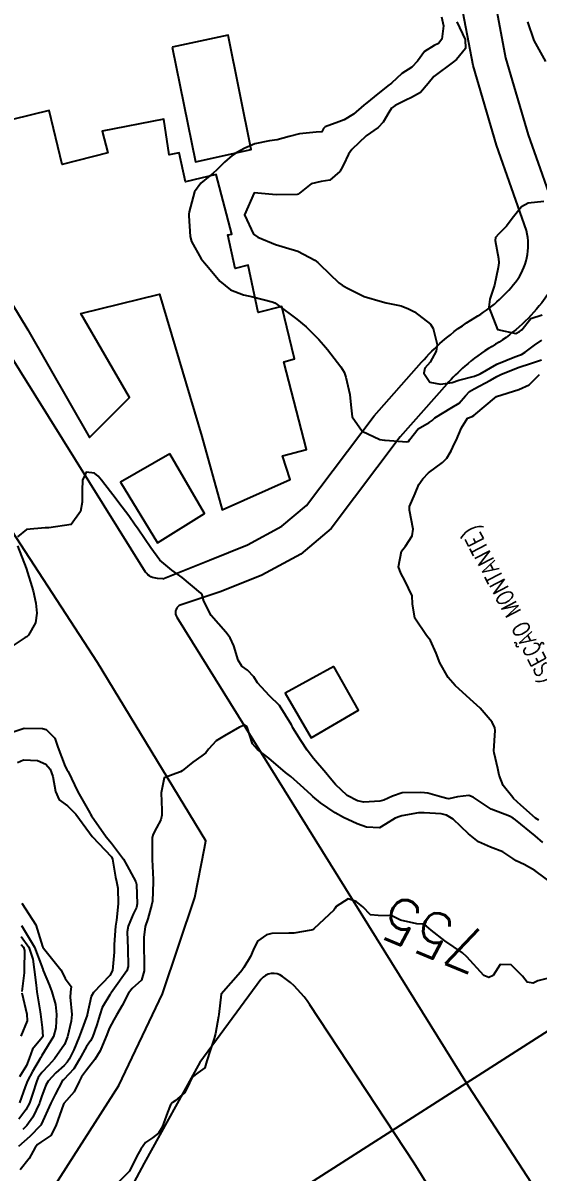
# Model space of a CAD drawing. Header units: metres. Extents: x 318500 to 325275, y 7408834 to 7428799.
# Drawn here: x 322081.3 to 322127.5, y 7422269.3 to 7422372.5 of the extents above; entities that cross this region are included whole.
import ezdxf
from ezdxf.enums import TextEntityAlignment as Align

# ---------------------------------------------------------------- set-up
doc = ezdxf.new("R2010")
doc.units = ezdxf.units.M
doc.header["$MEASUREMENT"] = 0
doc.layers.add('_TEXTO_CONGELA', color=45, linetype='Continuous', plot=False)
for name, color, linetype in [('BUEIRO', 151, 'Continuous'), ('Cotas', 45, 'Continuous'), ('Curvas de Nivel 1m', 11, 'Continuous'), ('Curvas de Nivel 5m', 15, 'Continuous'), ('Edificações', 30, 'Continuous'), ('Vias Primárias', 230, 'Continuous'), ('Vias Secundárias', 230, 'Continuous')]:
    doc.layers.add(name, color=color, linetype=linetype)
doc.styles.add('ROMANS', font='romans', dxfattribs={"height": 0.2})
doc.styles.add('Style-STANDARD', font='STANDARD.shx')

msp = doc.modelspace()

# ---------------------------------------------------------------- linework, layer by layer
at = {"layer": '_TEXTO_CONGELA'}
msp.add_line((321755.82, 7422043.59), (322157.48, 7422300.57), dxfattribs=at)
at = {"layer": 'Curvas de Nivel 1m', "flags": 128}
for points, elevation in [([(322118.86, 7422373.02), (322119.05, 7422372.22), (322118.89, 7422371.02), (322118.6, 7422370.65), (322118.22, 7422370.46), (322117.33, 7422369.93), (322116.71, 7422369.05), (322116.19, 7422368.51), (322115.31, 7422367.94), (322114.37, 7422367.08), (322114.27, 7422366.99), (322114.18, 7422366.92), (322113.14, 7422366.12), (322112.15, 7422365.32), (322112.03, 7422365.23), (322111.9, 7422365.11), (322110.97, 7422364.29), (322110.13, 7422363.79), (322109.66, 7422363.61), (322108.42, 7422363.16), (322108.27, 7422363), (322108.12, 7422362.7), (322107.61, 7422362.66), (322106.11, 7422362.53), (322105.19, 7422362.28), (322104.11, 7422362), (322103.43, 7422361.9), (322102.1, 7422361.63), (322101.21, 7422361.25), (322100.5, 7422360.86), (322100.09, 7422360.58), (322099.38, 7422359.98), (322098.69, 7422359.29), (322098.37, 7422359), (322098.06, 7422358.76), (322097.26, 7422358.09), (322096.69, 7422357.31), (322096.23, 7422355.52), (322096.2, 7422355.32), (322096.18, 7422355.15), (322096.31, 7422353.32), (322096.44, 7422352.86), (322097.29, 7422351.3), (322097.6, 7422350.94), (322097.95, 7422350.53), (322098.98, 7422349.28), (322099.93, 7422348.52), (322101.11, 7422348.06), (322101.92, 7422347.9), (322103.68, 7422347.45), (322103.91, 7422347.35), (322104.12, 7422347.21), (322105.89, 7422345.87), (322106.72, 7422345.18), (322107.31, 7422344.6), (322107.87, 7422344.05), (322108.28, 7422343.58), (322108.62, 7422343.15), (322109.84, 7422341.6), (322110.12, 7422341.13), (322110.28, 7422340.67), (322110.65, 7422339.12), (322110.72, 7422338.19), (322110.85, 7422337.12), (322111.76, 7422335.82), (322113.33, 7422335.09), (322113.75, 7422335.03), (322113.8, 7422335.03), (322115.75, 7422334.87), (322115.89, 7422334.91), (322116, 7422335.05), (322116.78, 7422336.03), (322117.77, 7422336.6), (322118.02, 7422336.78), (322118.28, 7422337.02), (322119.79, 7422337.95), (322120.46, 7422338.33), (322121.03, 7422338.99), (322121.39, 7422339.4), (322121.81, 7422339.63), (322123.27, 7422340.41), (322123.83, 7422340.73), (322124.26, 7422340.94), (322125.84, 7422341.56), (322126.86, 7422341.9), (322127.85, 7422342.23)], 757), ([(322120.25, 7422372.59), (322120.99, 7422370.99), (322121.01, 7422370.2), (322120.2, 7422369.19), (322120.09, 7422369.11), (322119.94, 7422369), (322118.19, 7422367.66), (322117.66, 7422367.04), (322116.99, 7422366.23), (322116.16, 7422365.79), (322115.66, 7422365.56), (322114.72, 7422365.07), (322114.38, 7422364.84), (322114.14, 7422364.43), (322113.64, 7422363.58), (322113.17, 7422363.09), (322112.11, 7422362.33), (322110.81, 7422361.13), (322110.53, 7422360.7), (322110.08, 7422359.75), (322109.87, 7422359.35), (322109.74, 7422359.14), (322108.84, 7422358.37), (322108.06, 7422358.23), (322107.18, 7422358.04), (322106.13, 7422357.19), (322106.04, 7422357.1), (322105.92, 7422357.07), (322104.04, 7422357.04), (322102.04, 7422357.24), (322101.19, 7422355.25), (322101.99, 7422353.5), (322102.38, 7422353.24), (322103.98, 7422352.58), (322104.87, 7422352.31), (322105.97, 7422352), (322107.5, 7422351.17), (322107.77, 7422350.97), (322107.96, 7422350.8), (322109.66, 7422349.14), (322109.94, 7422348.95), (322110.36, 7422348.71), (322111.92, 7422347.92), (322113.57, 7422347.43), (322113.91, 7422347.36), (322115.24, 7422347.07), (322115.91, 7422346.82), (322116.43, 7422346.53), (322117.89, 7422345.42), (322118.12, 7422345.03), (322118.47, 7422343.62), (322118.4, 7422343.02), (322117.84, 7422342.01), (322117.38, 7422341.49), (322117.27, 7422341.04), (322117.82, 7422340.22), (322118.78, 7422340.05), (322119.82, 7422340.21), (322120.41, 7422340.4), (322121.83, 7422340.76), (322122.35, 7422340.97), (322123.84, 7422341.85), (322125.44, 7422342.51), (322125.86, 7422342.65), (322126.05, 7422342.72), (322126.38, 7422342.91), (322127.22, 7422343.56), (322127.87, 7422343.99)], 756), ([(322127.59, 7422300.89), (322127.3, 7422301.08), (322125.99, 7422302.24), (322125.33, 7422302.85), (322125.26, 7422302.92), (322124.4, 7422304), (322124.04, 7422304.94), (322123.93, 7422305.52), (322123.59, 7422306.95), (322123.57, 7422307.13), (322123.68, 7422308.95), (322123.66, 7422309.19), (322123.42, 7422309.71), (322122.35, 7422310.96), (322121.44, 7422311.75), (322120.09, 7422312.99), (322119.47, 7422313.71), (322118.71, 7422315.01), (322118.38, 7422315.89), (322117.87, 7422317.02), (322117.52, 7422317.49), (322116.46, 7422319.04), (322116.27, 7422320.33), (322116.23, 7422321.04), (322115.58, 7422322.43), (322115.23, 7422323.06), (322115.01, 7422323.65), (322115.28, 7422325.06), (322115.62, 7422325.5), (322116.24, 7422326.43), (322116.33, 7422327.04), (322115.99, 7422328.72), (322116, 7422329.05), (322116.49, 7422330.24), (322116.84, 7422331.04), (322117.2, 7422331.54), (322117.71, 7422332.08), (322118.95, 7422333.01), (322119.34, 7422333.39), (322119.74, 7422334.06), (322120.02, 7422334.73), (322120.17, 7422335), (322120.65, 7422336.11), (322121.19, 7422336.99), (322121.62, 7422337.14), (322121.78, 7422337.22), (322123.8, 7422338.95), (322125.81, 7422339.58), (322126.74, 7422339.99), (322127.66, 7422340.9)], 758), ([(322127.96, 7422298.88), (322127.28, 7422299.5), (322125.51, 7422300.92), (322125.3, 7422301.07), (322124.98, 7422301.25), (322123.31, 7422301.87), (322121.72, 7422302.97), (322121.33, 7422303.12), (322120.31, 7422302.99), (322119.51, 7422302.81), (322119.33, 7422302.84), (322118.68, 7422303.01), (322117.63, 7422303.32), (322117.33, 7422303.36), (322116.99, 7422303.38), (322115.33, 7422303.35), (322114.47, 7422303.06), (322113.7, 7422302.7), (322113.32, 7422302.6), (322111.9, 7422302.52), (322111.32, 7422302.63), (322110.4, 7422303.12), (322109.34, 7422304.09), (322108.87, 7422304.66), (322108.49, 7422305.14), (322107.37, 7422306.44), (322106.8, 7422307.17), (322106.25, 7422308.04), (322105.53, 7422309.19), (322105.48, 7422309.27), (322105.4, 7422309.47), (322104.34, 7422311.2), (322103.44, 7422312.05), (322102.35, 7422313.23), (322102.01, 7422313.78), (322101.47, 7422314.35), (322100.96, 7422314.73), (322100.62, 7422315.25), (322100.22, 7422316.54), (322099.91, 7422317.26), (322099.52, 7422317.79), (322098.18, 7422319.28), (322097.55, 7422320.57), (322097.39, 7422321.12), (322097.26, 7422321.29), (322095.58, 7422322.69), (322094.65, 7422323.33), (322093.6, 7422324.24), (322092.78, 7422325.36), (322091.64, 7422327.04), (322091.49, 7422327.22), (322091.38, 7422327.37), (322090.81, 7422328.22), (322089.91, 7422329.4), (322089.67, 7422329.71), (322088.35, 7422331.42), (322088.06, 7422331.78), (322087.71, 7422332.06), (322086.99, 7422332.15), (322086.65, 7422331.44), (322086.62, 7422330.51), (322086.62, 7422329.44), (322086.48, 7422328.62), (322085.64, 7422327.45), (322083.64, 7422327.14), (322083.3, 7422327.15), (322081.63, 7422326.99), (322080.81, 7422326.34)], 757), ([(322080.82, 7422325.52), (322081.59, 7422323.51), (322082.21, 7422321.5), (322082.45, 7422320.39), (322082.54, 7422319.49), (322082.42, 7422318.6), (322081.79, 7422317.51), (322081.64, 7422317.37), (322081.51, 7422317.29), (322080.43, 7422316.58)], 757), ([(322080.17, 7422308.75), (322081.4, 7422309.17), (322083.05, 7422309.14), (322083.4, 7422309.05), (322084.17, 7422308.25), (322084.42, 7422307.46), (322085.1, 7422305.71), (322085.25, 7422305.45), (322085.35, 7422305.28), (322086.22, 7422303.44), (322087.3, 7422301.55), (322087.35, 7422301.48), (322087.37, 7422301.43), (322087.45, 7422301.27), (322088.78, 7422299.41), (322089.26, 7422298.82), (322090.33, 7422297.38), (322090.65, 7422296.79), (322091.22, 7422295.75), (322091.42, 7422295.37), (322091.48, 7422295.11), (322091.56, 7422293.37), (322091.5, 7422293.06), (322091.18, 7422292.44), (322090.74, 7422291.38), (322090.67, 7422290.88), (322090.71, 7422289.38), (322090.75, 7422287.75), (322090.63, 7422287.38), (322089.52, 7422285.82), (322089.21, 7422285.4), (322089.16, 7422285.33), (322089.09, 7422285.21), (322088.42, 7422284.06), (322088.19, 7422283.41), (322087.93, 7422282.53), (322087.54, 7422281.41), (322087.37, 7422281.07), (322087.02, 7422280.56), (322086.39, 7422279.43), (322085.87, 7422278.56), (322084.98, 7422277.62), (322084.89, 7422277.54), (322084.82, 7422277.45), (322084.18, 7422276.25), (322083.81, 7422275.47), (322082.93, 7422273.57), (322082.9, 7422273.51), (322082.88, 7422273.48), (322081.92, 7422272.48), (322080.9, 7422271.6)], 757), ([(322129.09, 7422295.01), (322127.24, 7422296.37), (322126.28, 7422296.9), (322125.58, 7422297.24), (322125.26, 7422297.46), (322124.37, 7422298.04), (322123.27, 7422298.47), (322122.2, 7422298.96), (322121.28, 7422299.67), (322119.9, 7422300.99), (322119.31, 7422301.35), (322118.85, 7422301.46), (322117.31, 7422301.56), (322116.79, 7422301.55), (322115.3, 7422301.27), (322115.13, 7422301.22), (322114.7, 7422301.06), (322113.84, 7422300.53), (322113.29, 7422300.21), (322112.13, 7422300.26), (322111.29, 7422300.56), (322110.07, 7422301.12), (322109.31, 7422301.55), (322108.02, 7422302.45), (322107.33, 7422303.01), (322107.16, 7422303.16), (322106.21, 7422304.05), (322105.35, 7422304.81), (322104.88, 7422305.19), (322103.37, 7422306.47), (322102.34, 7422307.23), (322101.91, 7422307.75), (322101.44, 7422309.24), (322101.4, 7422309.32), (322101.2, 7422309.44), (322100.75, 7422309.25), (322099.39, 7422308.46), (322098.64, 7422308.02), (322097.97, 7422307.28), (322097.72, 7422306.94), (322097.37, 7422306.68), (322096.56, 7422306.1), (322095.6, 7422305.32), (322095.43, 7422305.23), (322095.35, 7422305.22), (322093.98, 7422304.7), (322093.71, 7422303.34), (322093.76, 7422301.8), (322093.77, 7422301.34), (322093.69, 7422300.94), (322093.28, 7422300.21), (322092.98, 7422299.65), (322092.9, 7422299.35), (322092.89, 7422297.72), (322092.91, 7422297.35), (322092.99, 7422295.58), (322092.99, 7422295.35), (322092.93, 7422293.62), (322092.88, 7422293.35), (322092.51, 7422292.03), (322092.28, 7422291.36), (322092.14, 7422290.37), (322092.16, 7422289.36), (322092.19, 7422288.3), (322092.18, 7422287.36), (322091.93, 7422286.54), (322091.09, 7422285.78), (322090.78, 7422285.37), (322090.22, 7422284.24), (322089.71, 7422283.39), (322089.47, 7422282.98), (322089.04, 7422282.2), (322088.82, 7422281.62), (322088.75, 7422281.4), (322088.24, 7422280.19), (322087.76, 7422279.41), (322087.44, 7422278.98), (322087, 7422278.46), (322086.57, 7422277.84), (322086.35, 7422277.43), (322085.9, 7422276.51), (322084.98, 7422275.45), (322084.95, 7422275.4), (322084.25, 7422273.46), (322083.81, 7422272.58), (322082.91, 7422271.97), (322082.62, 7422271.77), (322082.39, 7422271.49), (322081.85, 7422270.52), (322081.05, 7422269.5)], 756), ([(322080.8, 7422306.07), (322081.36, 7422306.32), (322082.6, 7422306.25), (322083.36, 7422305.91), (322083.75, 7422305.47), (322083.99, 7422304.82), (322084.22, 7422303.47), (322084.56, 7422302.71), (322085.31, 7422302.17), (322086.06, 7422301.44), (322087.27, 7422299.75), (322087.53, 7422299.43), (322089.24, 7422297.59), (322089.34, 7422297.4), (322089.62, 7422295.79), (322089.71, 7422295.39), (322089.82, 7422294.78), (322089.84, 7422293.39), (322089.71, 7422291.93), (322089.62, 7422291.39), (322089.48, 7422289.73), (322089.48, 7422289.39), (322089.49, 7422289.04), (322089.34, 7422287.4), (322089.11, 7422286.95), (322087.64, 7422285.41), (322087.44, 7422285.06), (322087.07, 7422283.42), (322087.06, 7422283.39), (322086.54, 7422281.93), (322086.36, 7422281.43), (322085.87, 7422280.28), (322085.45, 7422279.44), (322085.28, 7422279.17), (322085, 7422278.88), (322084.25, 7422278.2), (322083.57, 7422277.47), (322083.35, 7422277.1), (322082.96, 7422276.04), (322082.82, 7422275.61), (322082.78, 7422275.48), (322082.18, 7422274.24), (322081.64, 7422273.49), (322081.29, 7422273.13)], 758), ([(322081.19, 7422293.45), (322082.45, 7422291.49), (322083.06, 7422289.56), (322083.09, 7422289.48), (322083.14, 7422289.4), (322084.7, 7422287.46), (322084.85, 7422287.19), (322085.1, 7422286.68), (322085.62, 7422285.97), (322085.56, 7422285.44), (322085.53, 7422285), (322085.69, 7422283.44), (322085.64, 7422282.85), (322085.31, 7422281.45), (322085.02, 7422280.74), (322084.14, 7422279.46), (322083.59, 7422278.88), (322082.99, 7422278.23), (322082.68, 7422277.79), (322082.54, 7422277.48), (322082.16, 7422276.29), (322081.88, 7422275.49), (322081.56, 7422274.88), (322080.94, 7422274.06)], 759), ([(322081.15, 7422290.46), (322081.84, 7422289.49), (322082.19, 7422288.42), (322082.31, 7422287.49), (322082.49, 7422286.09), (322082.56, 7422285.49), (322082.85, 7422283.69), (322082.89, 7422283.48), (322083.04, 7422282.27), (322083.08, 7422281.48), (322083.03, 7422281.37), (322082.17, 7422280.34), (322081.87, 7422279.49), (322081.62, 7422278.88), (322080.99, 7422277.84)], 761), ([(322081.14, 7422289.74), (322081.35, 7422289.5), (322081.44, 7422289.19), (322081.42, 7422287.5), (322081.4, 7422287.2), (322081.2, 7422285.5)], 762), ([(322081.21, 7422285.38), (322081.66, 7422283.49), (322081.67, 7422282.88), (322081.1, 7422281.5)], 762)]:
    msp.add_lwpolyline(points, dxfattribs=dict(at, elevation=elevation))
at = {"layer": 'Curvas de Nivel 5m', "flags": 128}
for points, elevation in [([(322126.59, 7422372.58), (322127.15, 7422370.91), (322128.2, 7422369.03)], 755), ([(322128.04, 7422356.44), (322126.65, 7422356.29), (322126.03, 7422355.97), (322125.2, 7422354.93), (322124.71, 7422354.24), (322124, 7422353.55), (322123.71, 7422353.23), (322123.69, 7422352.95), (322123.97, 7422351.33), (322124, 7422350.95), (322123.96, 7422350.53), (322123.62, 7422348.95), (322123.19, 7422347.69), (322123.11, 7422346.96), (322123.88, 7422344.95), (322125.54, 7422344.59), (322125.88, 7422344.76), (322125.97, 7422344.82), (322126.07, 7422344.92), (322126.88, 7422345.93), (322127.9, 7422346.27)], 755), ([(322129.11, 7422286.87), (322127.52, 7422286.47), (322127.1, 7422286.27), (322126.56, 7422286.35), (322126.12, 7422286.9), (322125.12, 7422287.91), (322124.14, 7422287.92), (322123.49, 7422286.94), (322123.11, 7422286.77), (322122.65, 7422286.95), (322121.13, 7422288.63), (322120.74, 7422288.98), (322119.16, 7422290.05), (322117.93, 7422291.02), (322117.53, 7422291.38), (322117.18, 7422291.55), (322116.64, 7422291.58), (322115.18, 7422291.91), (322114.42, 7422292.3), (322113.18, 7422292.34), (322112.48, 7422292.39), (322111.82, 7422293.1), (322111.2, 7422293.59), (322110.48, 7422293.83), (322109.4, 7422293.13), (322109.32, 7422293), (322109.19, 7422292.82), (322107.45, 7422291.16), (322107.28, 7422291.05), (322107.17, 7422291.01), (322105.61, 7422290.74), (322105.16, 7422290.75), (322103.64, 7422290.73), (322103.16, 7422290.6), (322102.36, 7422290.02), (322101.97, 7422289.23), (322101.72, 7422288.64), (322101.12, 7422287.67), (322100.95, 7422287.4), (322100.83, 7422287.24), (322099.09, 7422285.27), (322098.89, 7422283.44), (322098.86, 7422283.27), (322098.57, 7422281.74), (322098.47, 7422281.28), (322098.09, 7422280.2), (322097.82, 7422279.28), (322097.62, 7422278.67), (322096.99, 7422278.22), (322096.48, 7422277.81), (322096.26, 7422277.3), (322095.84, 7422276.44), (322094.96, 7422275.7), (322094.73, 7422275.55), (322094.54, 7422275.32), (322094.28, 7422274.66), (322093.8, 7422273.33), (322093.47, 7422272.79), (322092.92, 7422272.38), (322092.31, 7422271.95), (322091.89, 7422271.36), (322091.53, 7422270.73), (322090.87, 7422269.37), (322088.85, 7422267.4)], 755), ([(322081.16, 7422291.45), (322082.33, 7422289.49), (322083.08, 7422287.51), (322083.09, 7422287.48), (322083.11, 7422287.39), (322083.69, 7422286.06), (322083.89, 7422285.47), (322084.21, 7422284.33), (322084.32, 7422283.46), (322084.26, 7422282.24), (322084.04, 7422281.46), (322083.01, 7422279.75), (322082.91, 7422279.58), (322082.85, 7422279.48), (322082.16, 7422278.32), (322081.72, 7422277.49), (322081.51, 7422276.96), (322080.99, 7422275.5)], 760)]:
    msp.add_lwpolyline(points, dxfattribs=dict(at, elevation=elevation))
at = {"layer": 'Edificações'}
for points in [[(322094.7, 7422370.3), (322096.8, 7422360.01), (322101.79, 7422361.12), (322099.73, 7422371.37)], [(322094.49, 7422333.79), (322090.07, 7422331.26), (322093.39, 7422325.8), (322097.61, 7422328.42)], [(322109.2, 7422314.7), (322104.83, 7422312.31), (322107.17, 7422308.3), (322111.42, 7422310.76)]]:
    msp.add_lwpolyline(points, close=True, dxfattribs=at)
msp.add_lwpolyline([(322079.59, 7422348.5), (322081.73, 7422344.91), (322087.28, 7422335.26), (322090.86, 7422338.84), (322086.5, 7422346.39), (322093.57, 7422348.13), (322097.35, 7422335.36), (322099.19, 7422328.77), (322105.29, 7422331.48), (322104.61, 7422333.61), (322106.74, 7422334.19), (322104.71, 7422342.04), (322105.68, 7422342.33), (322104.54, 7422347.02), (322102.42, 7422346.48), (322101.51, 7422350.72), (322100.35, 7422350.42), (322099.69, 7422353.46), (322100.05, 7422353.52), (322098.65, 7422358.86), (322095.89, 7422358.21), (322095.31, 7422360.83), (322094.44, 7422360.64), (322093.95, 7422363.84), (322088.42, 7422362.77), (322088.91, 7422360.83), (322084.83, 7422359.76), (322083.66, 7422364.61), (322073.76, 7422362.19)], dxfattribs=at)
at = {"layer": 'Vias Primárias'}
for points in [[(323715.64, 7420145.55, 0), (323709.04, 7420132.94)], [(323831.09, 7420001.79, 0), (323833.84, 7420008.44, 0.220888)], [(322093.85, 7422322.58), (322093.38, 7422322.6, -0.231474), (322092.31, 7422323.16), (322078.56, 7422345.17), (322057.17, 7422379.21)], [(322080.28, 7422262.77), (322082.34, 7422265.47), (322083.74, 7422267.42), (322089.92, 7422277.06), (322093.82, 7422285.3), (322096.74, 7422293.96), (322097.61, 7422298.39), (322097.71, 7422299.04), (322087.98, 7422315.06), (322078.66, 7422329.36, 0.380076)], [(322095.32, 7422320.16, 0.397861), (322095.11, 7422319.12), (322121.25, 7422277.04), (322139.92, 7422248.34), (322150.8, 7422231.38), (322172.31, 7422201.4), (322189.39, 7422179.63), (322206.36, 7422158.24), (322217.11, 7422144.95, -0.068022), (322226.22, 7422130.92, -0.0927)], [(322186.41, 7422169.7), (322171, 7422189.12), (322158.45, 7422205.37), (322145.1, 7422224.38), (322129.88, 7422248.43), (322116.42, 7422270.11), (322107.06, 7422284.31, 0.091902), (322104.6, 7422286.86, 0.395928), (322102.66, 7422286.6), (322097.18, 7422279.14), (322092.18, 7422270.09), (322087.91, 7422262.09), (322084.5, 7422257.09), (322080.46, 7422253.15), (322073.2, 7422247.92), (322059.25, 7422240.36), (322049.01, 7422234.6), (322039.95, 7422230.34), (322020.45, 7422220.85), (321989.65, 7422205.19), (321963.85, 7422190.48), (321947.61, 7422181.04)]]:
    msp.add_lwpolyline(points, format="xyb", dxfattribs=at)
at = {"layer": 'Vias Secundárias'}
for points in [[(322123.13, 7422377.21), (322124.62, 7422369.35), (322126.65, 7422362.44), (322129.37, 7422354.7, -0.233454), (322127.87, 7422347.36, -0.095629), (322123.4, 7422343.43, 0.048304), (322120.96, 7422341.66, 0.031027), (322119.33, 7422340.04), (322115.16, 7422335.31), (322108.95, 7422327.09), (322106.25, 7422324.79), (322102.74, 7422322.9), (322099.1, 7422321.42), (322095.32, 7422320.16)], [(322093.85, 7422322.58), (322098.05, 7422324.24), (322101.46, 7422325.62), (322104.55, 7422327.28), (322106.75, 7422329.16), (322112.83, 7422337.21), (322117.08, 7422342.02, -0.031027), (322118.97, 7422343.91, -0.048304), (322121.88, 7422346.02, 0.095629), (322125.5, 7422349.2, 0.228329), (322126.49, 7422353.83), (322123.79, 7422361.52), (322121.7, 7422368.65), (322120.15, 7422376.82)]]:
    msp.add_lwpolyline(points, format="xyb", dxfattribs=at)

# ---------------------------------------------------------------- texts
at = {"layer": 'BUEIRO', "style": 'ROMANS', "width": 0.8}
msp.add_text('Fundo=747,161 (SEÇÃO MONTANTE)', height=1.5, rotation=117.5733, dxfattribs=at).set_placement((322135.48, 7422301.57))
at = {"layer": 'Cotas', "style": 'Style-STANDARD'}
msp.add_text('755', height=4, rotation=157.6305, dxfattribs=at).set_placement((322118.11, 7422290.62, 755), align=Align.MIDDLE_CENTER)

doc.saveas('drawing.dxf')
